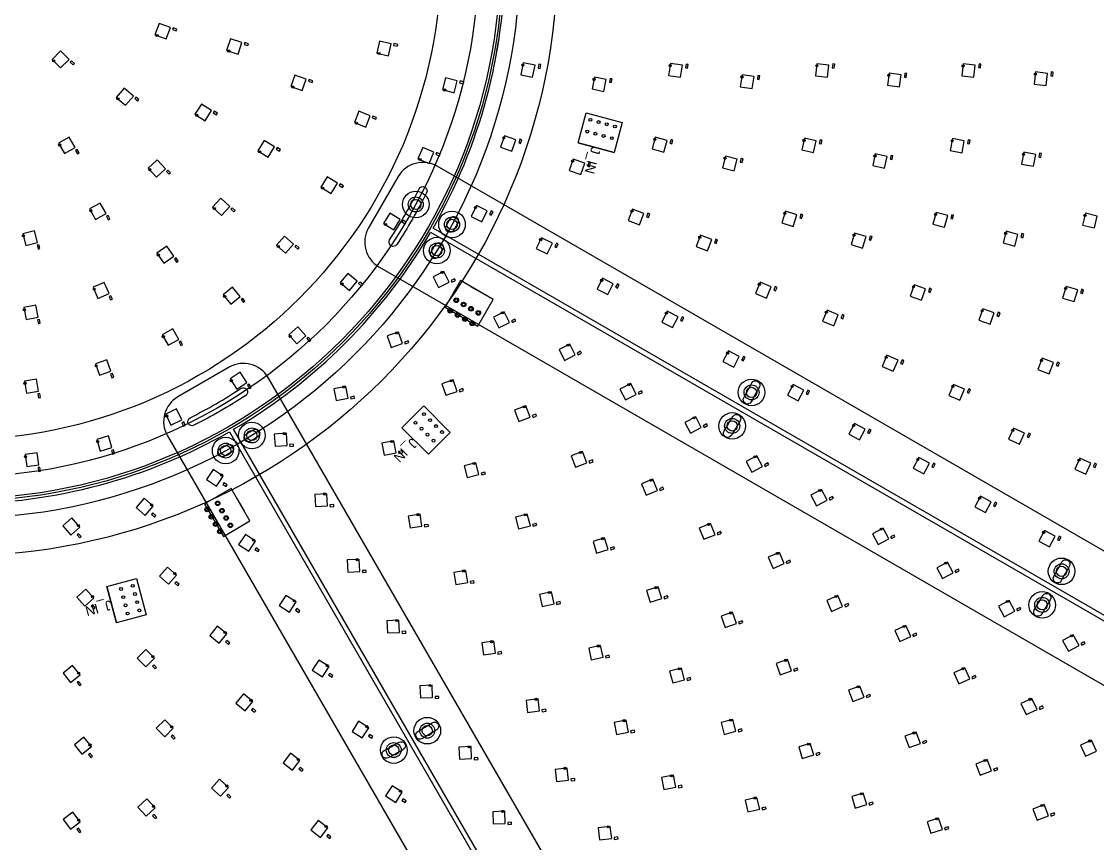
# Model space of a CAD drawing. Header units: millimetres. Extents: x -55 to 1655, y -1555 to 155.
# Drawn here: x 826.3 to 1270.6, y -1066.5 to -726.9 of the extents above; entities that cross this region are included whole.
import ezdxf
from ezdxf.enums import TextEntityAlignment as Align

# ---------------------------------------------------------------- set-up
doc = ezdxf.new("R2010")
doc.units = ezdxf.units.MM
doc.header["$MEASUREMENT"] = 0
doc.layers.add('Layer 1', color=7, linetype='Continuous', lineweight=0)
for name, color, linetype in [('SUN-LABEL', 4, 'Continuous'), ('SUN-OUTLINE', 2, 'Continuous'), ('SUN-STANDOFF', 1, 'Continuous'), ('SUN-WAGO', 3, 'Continuous')]:
    doc.layers.add(name, color=color, linetype=linetype)

msp = doc.modelspace()

# ---------------------------------------------------------------- linework, layer by layer
at = {"layer": 'Layer 1', "color": 175, "lineweight": 25, "true_color": 0x3953a4}
for p, q in [((981.8, -790.98), (969.56, -812.18)), ((912.02, -869.72), (890.81, -881.97))]:
    msp.add_line(p, q, dxfattribs=at)
at = {"layer": 'Layer 1', "color": 2, "lineweight": 25, "true_color": 0xf7ec13}
for p, q in [((1384.16, -1036.26), (996.18, -812.26)), ((995.18, -813.99), (1383.16, -1037.99)), ((912.1, -896.35), (1136.1, -1284.33)), ((1137.83, -1283.33), (913.83, -895.35))]:
    msp.add_line(p, q, dxfattribs=at)
at = {"layer": 'Layer 1', "color": 93, "lineweight": 25, "true_color": 0x6abd45}
for p, q in [((1011.68, -836.33), (1016.88, -839.33)), ((915.21, -923.94), (918.21, -929.14))]:
    msp.add_line(p, q, dxfattribs=at)
at = {"layer": 'Layer 1', "color": 18, "lineweight": 25, "true_color": 0x000000}
for points in [[(883.04, -727.71), (881.33, -732.4), (886.03, -734.11), (887.74, -729.42)], [(912.49, -734.06), (910.94, -738.82), (915.7, -740.36), (917.24, -735.61)], [(974.01, -735.08), (972.95, -739.97), (977.84, -741.02), (978.89, -736.13)], [(842.39, -739.02), (838.86, -742.55), (842.39, -746.09), (845.93, -742.55)], [(1038.29, -744.99), (1033.39, -744.01), (1032.41, -748.91), (1037.32, -749.89)], [(1099.13, -744.98), (1094.19, -744.2), (1093.41, -749.14), (1098.35, -749.92)], [(1159.69, -744.97), (1154.73, -744.31), (1154.08, -749.27), (1159.04, -749.92)], [(1220.09, -744.95), (1215.12, -744.39), (1214.56, -749.36), (1219.53, -749.92)], [(939.15, -749.01), (937.41, -753.7), (942.1, -755.44), (943.84, -750.75)], [(1001.35, -750.19), (1000.08, -755.03), (1004.92, -756.3), (1006.19, -751.46)], [(1067.72, -750.84), (1062.81, -749.86), (1061.84, -754.77), (1066.74, -755.74)], [(1128.76, -749.67), (1123.82, -748.89), (1123.04, -753.83), (1127.98, -754.61)], [(1189.43, -748.88), (1184.48, -748.23), (1183.82, -753.19), (1188.78, -753.84)], [(1249.9, -748.31), (1244.93, -747.75), (1244.37, -752.72), (1249.34, -753.28)], [(868.6, -754.46), (865.39, -758.29), (869.22, -761.5), (872.43, -757.67)], [(900.51, -760.98), (897.83, -765.2), (902.05, -767.88), (904.73, -763.66)], [(965.6, -763.99), (963.73, -768.63), (968.37, -770.49), (970.24, -765.85)], [(845.88, -774.66), (841.55, -777.16), (844.05, -781.49), (848.38, -778.99)], [(926.46, -776.03), (923.82, -780.27), (928.06, -782.92), (930.7, -778.67)], [(1030.4, -775.71), (1025.66, -774.1), (1024.06, -778.84), (1028.79, -780.44)], [(1092.8, -776.01), (1087.97, -774.71), (1086.68, -779.54), (1091.51, -780.84)], [(1154.41, -776.15), (1149.53, -775.06), (1148.45, -779.95), (1153.33, -781.03)], [(1215.56, -776.22), (1210.65, -775.29), (1209.72, -780.2), (1214.63, -781.13)], [(991.91, -778.98), (989.96, -783.58), (994.56, -785.54), (996.52, -780.94)], [(1183.7, -782.64), (1178.82, -781.56), (1177.74, -786.44), (1182.62, -787.52)], [(1245.04, -781.8), (1240.13, -780.87), (1239.2, -785.78), (1244.11, -786.71)], [(882.22, -784.07), (878.58, -787.49), (882, -791.14), (885.64, -787.72)], [(1058.81, -785.35), (1054.07, -783.75), (1052.46, -788.48), (1057.2, -790.09)], [(1121.78, -783.77), (1116.95, -782.48), (1115.66, -787.31), (1120.49, -788.6)], [(952.42, -791.06), (949.8, -795.32), (954.06, -797.94), (956.68, -793.69)], [(858.76, -801.89), (854.38, -804.3), (856.79, -808.68), (861.17, -806.27)], [(908.59, -799.94), (905.15, -803.56), (908.77, -807.01), (912.22, -803.38)], [(1018.56, -805.14), (1014.08, -802.93), (1011.87, -807.41), (1016.35, -809.63)], [(978.39, -806.09), (975.78, -810.36), (980.05, -812.96), (982.66, -808.69)], [(1083.27, -806.2), (1078.6, -804.41), (1076.81, -809.08), (1081.48, -810.87)], [(1146.44, -806.75), (1141.67, -805.25), (1140.17, -810.01), (1144.93, -811.52)], [(1208.72, -807.06), (1203.89, -805.77), (1202.59, -810.6), (1207.42, -811.89)], [(1270.43, -807.26), (1265.56, -806.12), (1264.42, -810.99), (1269.29, -812.13)], [(831.61, -813.32), (826.76, -814.56), (828.01, -819.4), (832.85, -818.16)], [(934.86, -815.52), (931.56, -819.27), (935.31, -822.58), (938.61, -818.82)], [(1045.47, -818.41), (1040.98, -816.2), (1038.77, -820.68), (1043.26, -822.89)], [(1111.28, -816.95), (1106.61, -815.16), (1104.82, -819.83), (1109.48, -821.62)], [(1175.05, -815.77), (1170.28, -814.27), (1168.78, -819.04), (1173.55, -820.54)], [(1237.69, -814.83), (1232.86, -813.53), (1231.57, -818.36), (1236.4, -819.66)], [(886.28, -819.76), (882.17, -822.62), (885.03, -826.72), (889.13, -823.87)], [(1002.86, -834.6), (1000.65, -830.12), (996.17, -832.33), (998.38, -836.81)], [(860.43, -834.69), (855.83, -836.66), (857.81, -841.26), (862.4, -839.28)], [(961.06, -830.94), (957.86, -834.78), (961.7, -837.98), (964.9, -834.14)], [(1070.63, -835.23), (1066.17, -832.96), (1063.9, -837.42), (1068.36, -839.69)], [(1135.83, -836.54), (1131.21, -834.63), (1129.29, -839.25), (1133.91, -841.16)], [(913.42, -836.66), (909.53, -839.8), (912.67, -843.69), (916.56, -840.55)], [(1199.58, -837.31), (1194.86, -835.66), (1193.21, -840.38), (1197.93, -842.03)], [(1262.41, -837.8), (1257.63, -836.35), (1256.18, -841.13), (1260.96, -842.58)], [(832.1, -844.11), (827.21, -845.11), (828.21, -850.01), (833.11, -849)], [(1027.81, -851.27), (1025.6, -846.78), (1021.11, -849), (1023.32, -853.48)], [(1097.36, -848.85), (1092.9, -846.58), (1090.63, -851.04), (1095.09, -853.31)], [(1163.54, -848.02), (1158.92, -846.11), (1157.01, -850.73), (1161.63, -852.64)], [(1227.9, -847.22), (1223.18, -845.57), (1221.53, -850.29), (1226.25, -851.94)], [(940.29, -853), (936.57, -856.34), (939.91, -860.06), (943.63, -856.72)], [(888.71, -853.87), (884.35, -856.31), (886.79, -860.67), (891.15, -858.23)], [(983.58, -859.93), (981.97, -855.2), (977.23, -856.81), (978.84, -861.54)], [(1054.93, -864.61), (1052.66, -860.16), (1048.2, -862.43), (1050.47, -866.88)], [(1122.66, -865.29), (1118.23, -862.99), (1115.92, -867.42), (1120.35, -869.73)], [(1188.21, -866.79), (1183.63, -864.79), (1181.63, -869.37), (1186.21, -871.37)], [(1252.42, -867.75), (1247.74, -865.99), (1245.98, -870.67), (1250.66, -872.43)], [(861.45, -866.66), (856.74, -868.32), (858.41, -873.04), (863.12, -871.37)], [(832.43, -874.65), (827.5, -875.5), (828.34, -880.43), (833.27, -879.58)], [(916.54, -871.8), (912.37, -874.56), (915.13, -878.73), (919.3, -875.97)], [(1006.13, -879.72), (1004.52, -874.98), (999.79, -876.59), (1001.4, -881.32)], [(961.15, -882.53), (960.17, -877.63), (955.27, -878.61), (956.24, -883.51)], [(1080.09, -880.95), (1077.82, -876.5), (1073.36, -878.77), (1075.63, -883.22)], [(1149.27, -879.15), (1144.84, -876.84), (1142.53, -881.27), (1146.96, -883.58)], [(1215.71, -878.79), (1211.13, -876.79), (1209.13, -881.37), (1213.71, -883.37)], [(890.3, -886.95), (885.78, -889.07), (887.9, -893.6), (892.42, -891.47)], [(1036.34, -890.36), (1034.55, -885.69), (1029.88, -887.49), (1031.67, -892.15)], [(1106.96, -894.62), (1104.65, -890.18), (1100.21, -892.49), (1102.52, -896.93)], [(1174.67, -895.34), (1170.25, -893), (1167.91, -897.42), (1172.33, -899.76)], [(935.96, -902.01), (935.63, -897.02), (930.64, -897.35), (930.97, -902.34)], [(1240.49, -896.98), (1235.93, -894.92), (1233.87, -899.47), (1238.42, -901.54)], [(862.14, -898.11), (857.35, -899.55), (858.79, -904.34), (863.58, -902.9)], [(980.93, -905.09), (979.95, -900.19), (975.05, -901.16), (976.02, -906.06)], [(832.65, -905.05), (827.7, -905.78), (828.43, -910.73), (833.38, -910)], [(1059.65, -909.24), (1057.86, -904.57), (1053.19, -906.37), (1054.98, -911.03)], [(1132.26, -910.74), (1129.95, -906.3), (1125.52, -908.61), (1127.82, -913.05)], [(1015.16, -914.03), (1013.86, -909.2), (1009.03, -910.49), (1010.33, -915.32)], [(1201.19, -909.36), (1196.77, -907.02), (1194.44, -911.44), (1198.86, -913.78)], [(1267.81, -909.36), (1263.26, -907.3), (1261.2, -911.85), (1265.75, -913.92)], [(906.8, -918.85), (909.58, -914.69), (905.42, -911.91), (902.65, -916.07)], [(1088.84, -920.64), (1086.92, -916.02), (1082.31, -917.93), (1084.22, -922.55)], [(877.34, -930.92), (880.64, -927.16), (876.88, -923.86), (873.58, -927.62)], [(952.63, -926.96), (952.3, -921.97), (947.31, -922.29), (947.64, -927.28)], [(1158.97, -924.62), (1156.63, -920.2), (1152.21, -922.54), (1154.55, -926.96)], [(1226.67, -925.37), (1222.26, -923.02), (1219.9, -927.43), (1224.31, -929.78)], [(846.55, -939.04), (850.31, -935.75), (847.02, -931.99), (843.26, -935.29)], [(991.62, -935.35), (990.84, -930.41), (985.9, -931.19), (986.68, -936.13)], [(1036.37, -935.24), (1035.08, -930.41), (1030.25, -931.71), (1031.54, -936.54)], [(1112.64, -938.9), (1110.73, -934.28), (1106.11, -936.19), (1108.02, -940.81)], [(1184.37, -940.58), (1182.03, -936.16), (1177.61, -938.5), (1179.95, -942.92)], [(1253.13, -939.51), (1248.72, -937.16), (1246.36, -941.57), (1250.77, -943.92)], [(920.07, -945.75), (922.85, -941.59), (918.69, -938.82), (915.91, -942.97)], [(1068.52, -944.97), (1067.02, -940.2), (1062.25, -941.71), (1063.75, -946.48)], [(1141.19, -950.82), (1139.19, -946.24), (1134.6, -948.24), (1136.6, -952.82)], [(965.98, -954.1), (965.72, -949.1), (960.73, -949.36), (960.99, -954.36)], [(1210.96, -954.63), (1208.61, -950.22), (1204.2, -952.57), (1206.56, -956.98)], [(886.98, -959.33), (890.28, -955.57), (886.52, -952.27), (883.23, -956.03)], [(1010.5, -958.66), (1009.72, -953.73), (1004.78, -954.51), (1005.56, -959.45)], [(852.41, -968.47), (856.17, -965.17), (852.87, -961.41), (849.11, -964.71)], [(936.9, -970.89), (939.62, -966.7), (935.43, -963.97), (932.7, -968.17)], [(1046.16, -967.45), (1045.08, -962.57), (1040.19, -963.65), (1041.28, -968.53)], [(1090.64, -965.24), (1089.14, -960.47), (1084.37, -961.98), (1085.87, -966.74)], [(1165.32, -968.64), (1163.32, -964.06), (1158.74, -966.06), (1160.74, -970.64)], [(1236.44, -970.47), (1234.08, -966.06), (1229.67, -968.42), (1232.03, -972.83)], [(1121.5, -975.62), (1119.85, -970.9), (1115.13, -972.55), (1116.78, -977.27)], [(907.84, -983.72), (910.99, -979.83), (907.11, -976.69), (903.96, -980.57)], [(982.32, -979.26), (982.06, -974.26), (977.07, -974.52), (977.33, -979.52)], [(1193.44, -980.96), (1191.38, -976.41), (1186.82, -978.47), (1188.89, -983.03)], [(1262.95, -984.63), (1260.58, -980.23), (1256.18, -982.6), (1258.55, -987)], [(877.61, -993.44), (881.15, -989.91), (877.61, -986.37), (874.07, -989.91)], [(1021.92, -987.89), (1021.27, -982.93), (1016.31, -983.58), (1016.97, -988.54)], [(1066.43, -989.57), (1065.34, -984.68), (1060.46, -985.77), (1061.54, -990.65)], [(950.52, -997.62), (953.24, -993.43), (949.05, -990.7), (946.32, -994.9)], [(1144.24, -995.19), (1142.59, -990.47), (1137.87, -992.12), (1139.52, -996.84)], [(846.53, -999.95), (850.41, -996.8), (847.26, -992.92), (843.38, -996.07)], [(1100.01, -998.88), (1098.72, -994.05), (1093.89, -995.35), (1095.18, -1000.17)], [(1217.83, -998.44), (1215.76, -993.88), (1211.21, -995.95), (1213.27, -1000.5)], [(996, -1006.14), (995.78, -1001.14), (990.79, -1001.36), (991, -1006.36)], [(1174.23, -1006.1), (1172.47, -1001.42), (1167.79, -1003.18), (1169.55, -1007.86)], [(918.6, -1011.73), (921.74, -1007.84), (917.86, -1004.69), (914.71, -1008.58)], [(1040.19, -1011.69), (1039.53, -1006.73), (1034.58, -1007.38), (1035.23, -1012.34)], [(1245.63, -1011.07), (1243.52, -1006.54), (1238.98, -1008.65), (1241.1, -1013.18)], [(885.37, -1022.42), (888.91, -1018.88), (885.37, -1015.35), (881.84, -1018.88)], [(966.96, -1022.9), (969.65, -1018.69), (965.43, -1016), (962.74, -1020.22)], [(1076.85, -1020.47), (1075.92, -1015.56), (1071, -1016.48), (1071.93, -1021.4)], [(1121.22, -1020.09), (1119.93, -1015.26), (1115.1, -1016.56), (1116.39, -1021.39)], [(1197.42, -1025.13), (1195.66, -1020.45), (1190.98, -1022.21), (1192.74, -1026.89)], [(851.22, -1029.58), (855.1, -1026.44), (851.96, -1022.55), (848.07, -1025.7)], [(1153.42, -1029.92), (1151.97, -1025.13), (1147.18, -1026.59), (1148.63, -1031.37)], [(1270.2, -1028.28), (1268.09, -1023.74), (1263.56, -1025.86), (1265.67, -1030.39)], [(938.19, -1036.23), (941.24, -1032.26), (937.27, -1029.22), (934.23, -1033.19)], [(1012.12, -1031.44), (1011.9, -1026.44), (1006.9, -1026.66), (1007.12, -1031.66)], [(1226.8, -1036.46), (1224.95, -1031.81), (1220.3, -1033.66), (1222.15, -1038.3)], [(1052.13, -1040.26), (1051.57, -1035.3), (1046.6, -1035.85), (1047.16, -1040.82)], [(1096.41, -1043.21), (1095.49, -1038.29), (1090.57, -1039.22), (1091.5, -1044.14)], [(908.37, -1047), (911.75, -1043.31), (908.06, -1039.93), (904.69, -1043.62)], [(980.81, -1049.51), (983.5, -1045.3), (979.28, -1042.61), (976.59, -1046.83)], [(877.73, -1055.13), (881.41, -1051.75), (878.04, -1048.06), (874.35, -1051.44)], [(1131.09, -1052.33), (1129.96, -1047.46), (1125.09, -1048.6), (1126.22, -1053.47)], [(1175.31, -1050.43), (1173.86, -1045.64), (1169.08, -1047.09), (1170.53, -1051.88)], [(1250.33, -1055.06), (1248.48, -1050.42), (1243.83, -1052.26), (1245.68, -1056.91)], [(846.49, -1060.55), (850.46, -1057.51), (847.42, -1053.54), (843.45, -1056.59)], [(949.67, -1063.95), (952.72, -1059.98), (948.75, -1056.94), (945.71, -1060.9)], [(1026.01, -1058.16), (1025.82, -1053.16), (1020.83, -1053.35), (1021.01, -1058.34)], [(1206.52, -1060.7), (1204.94, -1055.96), (1200.2, -1057.53), (1201.77, -1062.28)], [(1069.95, -1064.4), (1069.39, -1059.43), (1064.42, -1059.99), (1064.98, -1064.96)]]:
    msp.add_lwpolyline(points, close=True, dxfattribs=at)
at = {"layer": 'Layer 1', "color": 30, "lineweight": 25, "true_color": 0xf57f20}
for points in [[(888.62, -730.21), (890.12, -730.76), (890.4, -730.01), (888.89, -729.46)], [(918.15, -736.37), (919.67, -736.87), (919.92, -736.11), (918.4, -735.61)], [(979.88, -736.8), (981.44, -737.14), (981.61, -736.36), (980.04, -736.02)], [(846.39, -743.65), (847.52, -744.78), (848.08, -744.22), (846.95, -743.08)], [(1039.91, -744.54), (1039.6, -746.11), (1040.38, -746.27), (1040.69, -744.7)], [(1100.73, -744.47), (1100.48, -746.05), (1101.27, -746.18), (1101.52, -744.6)], [(1161.27, -744.42), (1161.07, -746), (1161.86, -746.11), (1162.07, -744.52)], [(1221.66, -744.37), (1221.48, -745.96), (1222.28, -746.05), (1222.46, -744.46)], [(944.71, -751.55), (946.22, -752.11), (946.49, -751.36), (944.99, -750.8)], [(1069.33, -750.4), (1069.02, -751.96), (1069.81, -752.12), (1070.12, -750.55)], [(1130.36, -749.17), (1130.11, -750.75), (1130.9, -750.87), (1131.15, -749.29)], [(1191.02, -748.33), (1190.81, -749.92), (1191.6, -750.02), (1191.81, -748.44)], [(1251.47, -747.73), (1251.29, -749.32), (1252.09, -749.41), (1252.27, -747.82)], [(1007.14, -752.17), (1008.69, -752.58), (1008.89, -751.8), (1007.34, -751.4)], [(872.98, -758.72), (874.21, -759.75), (874.72, -759.14), (873.5, -758.11)], [(905.42, -764.63), (906.77, -765.48), (907.2, -764.81), (905.85, -763.95)], [(971.09, -766.68), (972.57, -767.28), (972.87, -766.54), (971.39, -765.94)], [(1032.06, -775.48), (1031.55, -777), (1032.3, -777.25), (1032.82, -775.74)], [(1094.45, -775.67), (1094.03, -777.22), (1094.81, -777.42), (1095.22, -775.88)], [(1156.04, -775.74), (1155.69, -777.3), (1156.47, -777.47), (1156.82, -775.91)], [(1217.18, -775.76), (1216.88, -777.33), (1217.67, -777.48), (1217.96, -775.91)], [(848.54, -780.16), (849.34, -781.55), (850.03, -781.15), (849.23, -779.76)], [(931.4, -779.64), (932.76, -780.48), (933.18, -779.8), (931.82, -778.96)], [(997.35, -781.78), (998.82, -782.41), (999.14, -781.67), (997.66, -781.05)], [(1246.65, -781.34), (1246.36, -782.91), (1247.14, -783.06), (1247.44, -781.49)], [(1060.47, -785.13), (1059.95, -786.64), (1060.71, -786.9), (1061.23, -785.38)], [(1123.42, -783.43), (1123.01, -784.98), (1123.78, -785.19), (1124.2, -783.64)], [(1185.33, -782.23), (1184.98, -783.79), (1185.76, -783.97), (1186.11, -782.41)], [(886.07, -788.83), (887.16, -789.99), (887.75, -789.44), (886.65, -788.28)], [(957.38, -794.65), (958.74, -795.48), (959.16, -794.8), (957.8, -793.96)], [(912.7, -804.47), (913.86, -805.57), (914.42, -804.99), (913.26, -803.89)], [(861.31, -807.45), (862.08, -808.85), (862.78, -808.47), (862.01, -807.07)], [(1020.24, -805.13), (1019.53, -806.57), (1020.25, -806.92), (1020.96, -805.49)], [(1084.94, -806.04), (1084.36, -807.53), (1085.11, -807.82), (1085.68, -806.32)], [(1148.09, -806.49), (1147.61, -808.01), (1148.38, -808.25), (1148.86, -806.73)], [(1210.36, -806.73), (1209.94, -808.27), (1210.72, -808.48), (1211.13, -806.94)], [(983.36, -809.65), (984.73, -810.48), (985.14, -809.8), (983.78, -808.97)], [(1112.94, -816.79), (1112.37, -818.28), (1113.12, -818.57), (1113.69, -817.08)], [(1176.71, -815.51), (1176.23, -817.03), (1176.99, -817.27), (1177.47, -815.75)], [(1239.34, -814.49), (1238.92, -816.04), (1239.69, -816.25), (1240.11, -814.7)], [(832.69, -819.34), (833.09, -820.89), (833.86, -820.69), (833.46, -819.14)], [(939.14, -819.89), (940.34, -820.95), (940.87, -820.35), (939.67, -819.29)], [(1047.14, -818.4), (1046.44, -819.84), (1047.15, -820.19), (1047.86, -818.75)], [(889.39, -825.03), (890.31, -826.34), (890.96, -825.88), (890.05, -824.57)], [(965.46, -835.19), (966.69, -836.21), (967.2, -835.6), (965.97, -834.57)], [(1005.08, -833.16), (1003.64, -833.87), (1004, -834.59), (1005.43, -833.88)], [(1072.31, -835.25), (1071.58, -836.67), (1072.29, -837.03), (1073.02, -835.61)], [(1137.5, -836.42), (1136.89, -837.9), (1137.63, -838.21), (1138.24, -836.73)], [(1201.24, -837.1), (1200.72, -838.61), (1201.47, -838.87), (1202, -837.36)], [(1264.07, -837.52), (1263.6, -839.05), (1264.37, -839.28), (1264.83, -837.75)], [(862.42, -840.47), (863.05, -841.94), (863.79, -841.63), (863.16, -840.16)], [(916.9, -841.69), (917.91, -842.93), (918.53, -842.43), (917.52, -841.19)], [(1165.22, -847.9), (1164.6, -849.38), (1165.34, -849.69), (1165.96, -848.21)], [(1229.56, -847.01), (1229.03, -848.52), (1229.79, -848.78), (1230.32, -847.27)], [(832.89, -850.17), (833.21, -851.74), (834, -851.58), (833.68, -850.01)], [(1030.02, -849.83), (1028.59, -850.53), (1028.94, -851.25), (1030.38, -850.54)], [(1099.04, -848.87), (1098.31, -850.29), (1099.02, -850.65), (1099.75, -849.23)], [(944.03, -857.84), (945.1, -859.04), (945.69, -858.5), (944.63, -857.31)], [(891.29, -859.41), (892.08, -860.81), (892.77, -860.42), (891.99, -859.02)], [(985.96, -858.79), (984.44, -859.31), (984.7, -860.07), (986.22, -859.55)], [(1057.12, -863.14), (1055.7, -863.87), (1056.06, -864.58), (1057.48, -863.85)], [(1124.34, -865.32), (1123.6, -866.74), (1124.31, -867.11), (1125.05, -865.69)], [(1189.89, -866.7), (1189.25, -868.17), (1189.98, -868.49), (1190.62, -867.02)], [(1254.09, -867.58), (1253.52, -869.07), (1254.27, -869.35), (1254.84, -867.86)], [(863.06, -872.56), (863.59, -874.07), (864.35, -873.8), (863.82, -872.29)], [(919.53, -877.14), (920.41, -878.47), (921.08, -878.03), (920.2, -876.7)], [(1008.51, -878.57), (1007, -879.09), (1007.26, -879.85), (1008.77, -879.33)], [(1082.28, -879.48), (1080.86, -880.21), (1081.22, -880.92), (1082.64, -880.19)], [(1150.95, -879.17), (1150.21, -880.59), (1150.92, -880.96), (1151.66, -879.54)], [(1217.38, -878.7), (1216.74, -880.17), (1217.48, -880.49), (1218.12, -879.02)], [(833.01, -880.74), (833.28, -882.32), (834.07, -882.18), (833.8, -880.61)], [(963.66, -881.71), (962.09, -882.03), (962.24, -882.81), (963.81, -882.5)], [(892.48, -892.66), (893.16, -894.11), (893.89, -893.77), (893.21, -892.32)], [(1038.67, -889.13), (1037.18, -889.7), (1037.47, -890.45), (1038.96, -889.88)], [(1109.14, -893.13), (1107.72, -893.87), (1108.09, -894.58), (1109.51, -893.84)], [(1176.35, -895.38), (1175.6, -896.79), (1176.31, -897.17), (1177.06, -895.75)], [(1242.16, -896.92), (1241.5, -898.38), (1242.23, -898.71), (1242.89, -897.25)], [(938.55, -901.53), (936.96, -901.63), (937.01, -902.43), (938.61, -902.33)], [(863.47, -904.08), (863.93, -905.61), (864.69, -905.38), (864.23, -903.85)], [(983.44, -904.27), (981.87, -904.58), (982.02, -905.37), (983.59, -905.05)], [(1061.99, -908.01), (1060.49, -908.58), (1060.78, -909.33), (1062.27, -908.76)], [(1134.44, -909.25), (1133.02, -909.99), (1133.39, -910.7), (1134.81, -909.96)], [(1202.87, -909.39), (1202.12, -910.81), (1202.83, -911.18), (1203.58, -909.77)], [(1269.49, -909.3), (1268.83, -910.76), (1269.56, -911.09), (1270.22, -909.63)], [(833.09, -911.15), (833.33, -912.74), (834.12, -912.62), (833.88, -911.04)], [(1017.61, -913.05), (1016.06, -913.46), (1016.27, -914.23), (1017.82, -913.82)], [(911.14, -918.35), (909.81, -917.46), (909.37, -918.13), (910.7, -919.02)], [(1091.14, -919.34), (1089.66, -919.95), (1089.97, -920.69), (1091.45, -920.08)], [(1161.14, -923.12), (1159.72, -923.87), (1160.1, -924.58), (1161.51, -923.83)], [(955.22, -926.47), (953.63, -926.58), (953.68, -927.37), (955.27, -927.27)], [(1228.35, -925.42), (1227.59, -926.83), (1228.3, -927.21), (1229.05, -925.8)], [(881.71, -931), (880.51, -929.94), (879.98, -930.54), (881.18, -931.6)], [(994.16, -934.63), (992.58, -934.88), (992.71, -935.67), (994.29, -935.42)], [(1038.82, -934.26), (1037.28, -934.67), (1037.48, -935.45), (1039.03, -935.03)], [(850.88, -939.69), (849.82, -938.49), (849.22, -939.02), (850.27, -940.22)], [(1114.94, -937.6), (1113.46, -938.22), (1113.77, -938.96), (1115.25, -938.34)], [(1186.54, -939.08), (1185.13, -939.83), (1185.5, -940.54), (1186.91, -939.79)], [(1254.8, -939.56), (1254.05, -940.97), (1254.76, -941.35), (1255.51, -939.94)], [(924.41, -945.26), (923.08, -944.37), (922.64, -945.03), (923.97, -945.92)], [(1070.93, -943.88), (1069.4, -944.37), (1069.64, -945.13), (1071.17, -944.65)], [(1143.46, -949.49), (1142, -950.13), (1142.32, -950.86), (1143.78, -950.22)], [(968.59, -953.64), (966.99, -953.73), (967.03, -954.53), (968.63, -954.44)], [(1213.13, -953.11), (1211.72, -953.87), (1212.09, -954.57), (1213.51, -953.82)], [(891.35, -959.41), (890.15, -958.35), (889.62, -958.95), (890.82, -960.01)], [(1013.04, -957.94), (1011.46, -958.19), (1011.59, -958.98), (1013.17, -958.73)], [(1093.04, -964.15), (1091.52, -964.63), (1091.76, -965.4), (1093.28, -964.92)], [(856.73, -969.12), (855.67, -967.91), (855.07, -968.44), (856.13, -969.64)], [(1048.65, -966.57), (1047.09, -966.92), (1047.26, -967.7), (1048.82, -967.35)], [(1167.6, -967.3), (1166.14, -967.94), (1166.46, -968.68), (1167.92, -968.04)], [(941.23, -970.34), (939.89, -969.47), (939.45, -970.14), (940.8, -971.01)], [(1238.6, -968.96), (1237.19, -969.71), (1237.57, -970.42), (1238.98, -969.66)], [(1123.87, -974.46), (1122.36, -974.99), (1122.62, -975.74), (1124.13, -975.22)], [(984.92, -978.8), (983.33, -978.89), (983.37, -979.69), (984.97, -979.6)], [(1195.7, -979.59), (1194.24, -980.25), (1194.57, -980.98), (1196.03, -980.32)], [(912.21, -983.62), (910.97, -982.62), (910.47, -983.24), (911.71, -984.25)], [(1265.11, -983.11), (1263.7, -983.87), (1264.08, -984.57), (1265.49, -983.81)], [(1024.48, -987.23), (1022.9, -987.44), (1023, -988.24), (1024.59, -988.03)], [(1068.92, -988.69), (1067.36, -989.04), (1067.53, -989.82), (1069.09, -989.47)], [(881.96, -993.8), (880.83, -992.67), (880.27, -993.24), (881.4, -994.37)], [(1146.61, -994.03), (1145.1, -994.56), (1145.36, -995.31), (1146.87, -994.78)], [(850.82, -1000.77), (849.81, -999.52), (849.19, -1000.03), (850.2, -1001.27)], [(954.85, -997.07), (953.51, -996.2), (953.07, -996.87), (954.41, -997.74)], [(1102.46, -997.9), (1100.92, -998.31), (1101.12, -999.09), (1102.67, -998.67)], [(1220.08, -997.07), (1218.63, -997.73), (1218.96, -998.46), (1220.41, -997.8)], [(998.6, -1005.71), (997.01, -1005.78), (997.04, -1006.58), (998.64, -1006.51)], [(1176.57, -1004.88), (1175.08, -1005.44), (1175.36, -1006.19), (1176.85, -1005.63)], [(922.96, -1011.63), (921.72, -1010.63), (921.22, -1011.25), (922.46, -1012.25)], [(1042.74, -1011.03), (1041.16, -1011.24), (1041.26, -1012.04), (1042.85, -1011.83)], [(1247.87, -1009.68), (1246.42, -1010.35), (1246.76, -1011.08), (1248.21, -1010.4)], [(889.73, -1022.78), (888.6, -1021.65), (888.03, -1022.22), (889.16, -1023.35)], [(971.29, -1022.32), (969.94, -1021.46), (969.51, -1022.13), (970.86, -1022.99)], [(1079.36, -1019.67), (1077.79, -1019.97), (1077.94, -1020.76), (1079.51, -1020.46)], [(1123.68, -1019.11), (1122.13, -1019.53), (1122.34, -1020.3), (1123.88, -1019.88)], [(1199.76, -1023.91), (1198.27, -1024.47), (1198.55, -1025.22), (1200.04, -1024.66)], [(855.51, -1030.4), (854.5, -1029.15), (853.88, -1029.66), (854.89, -1030.9)], [(1155.83, -1028.86), (1154.3, -1029.32), (1154.54, -1030.09), (1156.07, -1029.62)], [(942.56, -1036.02), (941.29, -1035.05), (940.8, -1035.68), (942.07, -1036.66)], [(1014.72, -1031.01), (1013.12, -1031.08), (1013.16, -1031.88), (1014.76, -1031.81)], [(1229.12, -1035.2), (1227.63, -1035.79), (1227.92, -1036.53), (1229.41, -1035.94)], [(1054.7, -1039.66), (1053.11, -1039.84), (1053.2, -1040.63), (1054.79, -1040.45)], [(1098.93, -1042.41), (1097.36, -1042.71), (1097.51, -1043.49), (1099.08, -1043.2)], [(912.74, -1047.17), (911.56, -1046.09), (911.02, -1046.68), (912.2, -1047.76)], [(985.14, -1048.93), (983.79, -1048.07), (983.36, -1048.74), (984.71, -1049.6)], [(1133.57, -1051.43), (1132.01, -1051.79), (1132.2, -1052.57), (1133.75, -1052.21)], [(1177.73, -1049.36), (1176.2, -1049.83), (1176.43, -1050.59), (1177.96, -1050.13)], [(882.06, -1055.68), (880.98, -1054.5), (880.39, -1055.04), (881.47, -1056.22)], [(1252.65, -1053.8), (1251.16, -1054.39), (1251.46, -1055.14), (1252.94, -1054.55)], [(850.76, -1061.48), (849.79, -1060.21), (849.15, -1060.7), (850.13, -1061.97)], [(1028.62, -1057.74), (1027.02, -1057.8), (1027.05, -1058.6), (1028.65, -1058.54)], [(1208.91, -1059.58), (1207.39, -1060.08), (1207.64, -1060.84), (1209.16, -1060.34)], [(954.04, -1063.74), (952.77, -1062.76), (952.28, -1063.4), (953.55, -1064.37)], [(1072.52, -1063.8), (1070.93, -1063.97), (1071.02, -1064.77), (1072.61, -1064.59)]]:
    msp.add_lwpolyline(points, close=True, dxfattribs=at)
at = {"layer": 'Layer 1', "color": 175, "lineweight": 25, "true_color": 0x3953a4}
for points in [[(973.86, -828.23), (1528.58, -1148.5), (1552.57, -1106.94), (997.85, -786.68)], [(886.51, -898.02), (1206.78, -1452.74), (1248.34, -1428.74), (928.07, -874.02)]]:
    msp.add_lwpolyline(points, dxfattribs=at)
at = {"layer": 'Layer 1', "color": 93, "lineweight": 25, "true_color": 0x6abd45}
for points in [[(1001.22, -844.96), (1014.64, -852.71), (1020.99, -841.71), (1007.57, -833.96)], [(901.84, -926.18), (909.59, -939.6), (920.59, -933.25), (912.84, -919.83)]]:
    msp.add_lwpolyline(points, close=True, dxfattribs=at)
at = {"layer": 'Layer 1', "color": 2, "lineweight": 25, "true_color": 0xf7ec13}
for radius in [848, 675, 225, 224]:
    msp.add_circle((799.96, -700.13), radius, dxfattribs=at)
at = {"layer": 'Layer 1', "color": 175, "lineweight": 25, "true_color": 0x3953a4}
for radius in [247.58, 199.5]:
    msp.add_circle((799.96, -700.13), radius, dxfattribs=at)
at = {"layer": 'Layer 1', "color": 18, "lineweight": 25, "true_color": 0x000000}
for centre, radius in [((799.96, -700.13), 247.58), ((799.96, -700.13), 232.08), ((799.96, -700.13), 215), ((799.96, -700.13), 199.5), ((882.2, -732.67), 0.45), ((911.81, -739.05), 0.45), ((973.84, -740.11), 0.45), ((839.53, -743.16), 0.45), ((1033.26, -744.9), 0.45), ((1094.1, -745.1), 0.45), ((1154.66, -745.21), 0.45), ((1215.07, -745.29), 0.45), ((1062.69, -750.76), 0.45), ((1123.73, -749.79), 0.45), ((1184.41, -749.13), 0.45), ((1244.88, -748.65), 0.45), ((938.28, -753.97), 0.45), ((1000.97, -755.21), 0.45), ((866.11, -758.83), 0.45), ((898.62, -765.64), 0.45), ((964.59, -768.92), 0.45), ((842.04, -777.91), 0.45), ((1025.42, -774.97), 0.45), ((1087.79, -775.59), 0.45), ((1149.39, -775.95), 0.45), ((1210.53, -776.18), 0.45), ((924.61, -780.71), 0.45), ((1240.01, -781.76), 0.45), ((990.81, -783.89), 0.45), ((1053.83, -784.61), 0.45), ((1116.77, -783.36), 0.45), ((1178.67, -782.45), 0.45), ((879.23, -788.12), 0.45), ((950.59, -795.75), 0.45), ((905.84, -804.15), 0.45), ((1013.72, -803.76), 0.45), ((854.86, -805.06), 0.45), ((1078.32, -805.27), 0.45), ((1141.45, -806.12), 0.45), ((1203.7, -806.65), 0.45), ((1265.4, -807.01), 0.45), ((976.58, -810.78), 0.45), ((827.04, -815.42), 0.45), ((1040.63, -817.03), 0.45), ((1106.33, -816.02), 0.45), ((1170.06, -815.14), 0.45), ((1232.68, -814.42), 0.45), ((932.27, -819.83), 0.45), ((882.73, -823.33), 0.45), ((999.87, -830.56), 0.45), ((958.58, -835.32), 0.45), ((1065.81, -833.79), 0.45), ((1130.91, -835.48), 0.45), ((856.24, -837.47), 0.45), ((1194.61, -836.53), 0.45), ((1257.42, -837.22), 0.45), ((910.13, -840.47), 0.45), ((827.44, -845.98), 0.45), ((1024.81, -847.23), 0.45), ((1092.54, -847.41), 0.45), ((1158.63, -846.96), 0.45), ((1222.93, -846.43), 0.45), ((884.83, -857.07), 0.45), ((937.21, -856.97), 0.45), ((981.13, -855.54), 0.45), ((1051.88, -860.61), 0.45), ((1117.85, -863.81), 0.45), ((1183.31, -865.64), 0.45), ((1247.47, -866.85), 0.45), ((857.09, -869.15), 0.45), ((912.91, -875.29), 0.45), ((1003.69, -875.32), 0.45), ((827.7, -876.38), 0.45), ((959.3, -877.85), 0.45), ((1077.04, -876.95), 0.45), ((1144.46, -877.66), 0.45), ((1210.81, -877.63), 0.45), ((1033.72, -886.06), 0.45), ((886.2, -889.86), 0.45), ((1103.87, -890.64), 0.45), ((934.74, -897.13), 0.45), ((1169.87, -893.82), 0.45), ((1235.61, -895.76), 0.45), ((857.66, -900.4), 0.45), ((979.08, -900.41), 0.45), ((827.88, -906.66), 0.45), ((1057.04, -904.94), 0.45), ((1129.17, -906.76), 0.45), ((1013.01, -909.48), 0.45), ((1196.4, -907.84), 0.45), ((1262.93, -908.14), 0.45), ((908.81, -914.23), 0.45), ((1086.11, -916.41), 0.45), ((951.4, -922.08), 0.45), ((1155.86, -920.67), 0.45), ((1221.88, -923.83), 0.45), ((879.93, -926.6), 0.45), ((989.96, -930.6), 0.45), ((1034.22, -930.69), 0.45), ((849.68, -935.1), 0.45), ((1109.91, -934.67), 0.45), ((1181.26, -936.63), 0.45), ((922.07, -941.14), 0.45), ((1066.17, -940.52), 0.45), ((1248.34, -937.97), 0.45), ((1138.38, -946.65), 0.45), ((964.83, -949.2), 0.45), ((1207.84, -950.69), 0.45), ((889.57, -955.01), 0.45), ((1008.84, -953.92), 0.45), ((855.54, -964.53), 0.45), ((1044.21, -962.81), 0.45), ((1088.29, -960.79), 0.45), ((1162.52, -964.46), 0.45), ((938.84, -966.25), 0.45), ((1233.31, -966.53), 0.45), ((1119.01, -971.25), 0.45), ((981.16, -974.36), 0.45), ((1190.58, -976.83), 0.45), ((910.26, -979.31), 0.45), ((1259.81, -980.7), 0.45), ((1020.38, -983.1), 0.45), ((1064.48, -984.93), 0.45), ((880.47, -989.31), 0.45), ((1141.75, -990.82), 0.45), ((952.46, -992.98), 0.45), ((1097.86, -994.33), 0.45), ((1214.96, -994.3), 0.45), ((849.81, -996.14), 0.45), ((994.88, -1001.23), 0.45), ((1171.64, -1001.78), 0.45), ((921.01, -1007.31), 0.45), ((1038.65, -1006.9), 0.45), ((1242.72, -1006.96), 0.45), ((1075.04, -1015.77), 0.45), ((1119.07, -1015.55), 0.45), ((888.24, -1018.28), 0.45), ((968.86, -1018.25), 0.45), ((1194.83, -1020.81), 0.45), ((854.5, -1025.77), 0.45), ((1011, -1026.53), 0.45), ((1151.12, -1025.44), 0.45), ((1267.3, -1024.17), 0.45), ((940.49, -1031.76), 0.45), ((1050.68, -1035.45), 0.45), ((1224.13, -1032.19), 0.45), ((1094.61, -1038.51), 0.45), ((911.05, -1042.74), 0.45), ((982.71, -1044.86), 0.45), ((1129.09, -1047.71), 0.45), ((1173.01, -1045.95), 0.45), ((880.77, -1051.12), 0.45), ((1024.93, -1053.24), 0.45), ((1247.66, -1050.79), 0.45), ((849.87, -1056.83), 0.45), ((1204.11, -1056.29), 0.45), ((951.97, -1059.47), 0.45), ((1068.5, -1059.58), 0.45)]:
    msp.add_circle(centre, radius, dxfattribs=at)
at = {"layer": 'Layer 1', "color": 240, "lineweight": 25, "true_color": 0xed2024}
for centre, radius in [((989.04, -802.48), 5.5), ((989.04, -802.48), 3.1), ((989.04, -802.48), 2.11), ((1004.01, -810.72), 5.5), ((1004.01, -810.72), 3.1), ((1004.01, -810.72), 2.11), ((997.76, -821.54), 5.5), ((997.76, -821.54), 3.1), ((997.76, -821.54), 2.11), ((1127.72, -880.12), 5.5), ((1127.72, -880.12), 3.1), ((1127.72, -880.12), 2.11), ((1119.72, -893.98), 5.5), ((921.38, -897.92), 5.5), ((1119.72, -893.98), 3.1), ((1119.72, -893.98), 2.11), ((921.38, -897.92), 3.1), ((921.38, -897.92), 2.11), ((910.55, -904.17), 5.5), ((910.55, -904.17), 3.1), ((910.55, -904.17), 2.11), ((1255.75, -954.04), 5.5), ((1255.75, -954.04), 3.1), ((1255.75, -954.04), 2.11), ((1247.75, -967.9), 5.5), ((1247.75, -967.9), 3.1), ((1247.75, -967.9), 2.11), ((993.81, -1019.88), 5.5), ((993.81, -1019.88), 3.1), ((993.81, -1019.88), 2.11), ((979.96, -1027.88), 5.5), ((979.96, -1027.88), 3.1), ((979.96, -1027.88), 2.11)]:
    msp.add_circle(centre, radius, dxfattribs=at)
at = {"layer": 'Layer 1', "color": 93, "lineweight": 25, "true_color": 0x6abd45}
for centre, radius in [((1005.78, -842.05), 0.95), ((1005.78, -842.05), 0.6), ((1008.81, -843.8), 0.95), ((1008.81, -843.8), 0.6), ((1003.28, -846.38), 0.95), ((1003.28, -846.38), 0.6), ((1006.31, -848.13), 0.95), ((1006.31, -848.13), 0.6), ((1011.84, -845.55), 0.95), ((1011.84, -845.55), 0.6), ((1014.88, -847.3), 0.95), ((1014.88, -847.3), 0.6), ((1009.34, -849.88), 0.95), ((1009.34, -849.88), 0.6), ((1012.38, -851.63), 0.95), ((1012.38, -851.63), 0.6), ((902.92, -928.45), 0.95), ((902.92, -928.45), 0.6), ((907.25, -925.95), 0.95), ((907.25, -925.95), 0.6), ((909, -928.98), 0.95), ((909, -928.98), 0.6), ((904.67, -931.48), 0.95), ((904.67, -931.48), 0.6), ((910.75, -932.01), 0.95), ((910.75, -932.01), 0.6), ((906.42, -934.51), 0.95), ((906.42, -934.51), 0.6), ((908.17, -937.54), 0.95), ((908.17, -937.54), 0.6), ((912.5, -935.04), 0.95), ((912.5, -935.04), 0.6)]:
    msp.add_circle(centre, radius, dxfattribs=at)
at = {"layer": 'Layer 1', "color": 2, "lineweight": 25, "true_color": 0xf7ec13}
for points in [[(996.18, -812.26), (1015.53, -778.41), (1025.79, -740.12), (1025.96, -701.13)], [(913.83, -895.35), (947.51, -875.7), (975.54, -847.68), (995.18, -813.99)], [(800.96, -926.13), (839.96, -925.95), (878.24, -915.7), (912.1, -896.35)], [(1137.83, -1283.33), (1239.62, -1224.36), (1324.2, -1139.78), (1383.16, -1037.99)], [(1138.83, -1285.06), (1240.92, -1225.92), (1325.75, -1141.08), (1384.9, -1038.99)]]:
    msp.add_open_spline(points, degree=3, dxfattribs=at)
at = {"layer": 'Layer 1', "color": 175, "lineweight": 25, "true_color": 0x3953a4}
for points in [[(997.85, -786.68), (992.23, -783.43), (985.05, -785.36), (981.8, -790.98)], [(978.27, -817.1), (982.72, -810.32), (986.77, -803.3), (990.42, -796.06)], [(978.27, -817.1), (982.72, -810.32), (986.77, -803.3), (990.42, -796.06)], [(993.54, -797.64), (989.84, -804.99), (985.72, -812.13), (981.2, -819.02)], [(993.54, -797.64), (989.84, -804.99), (985.72, -812.13), (981.2, -819.02)], [(1001.64, -811.41), (1002.19, -810.39), (1002.75, -809.37), (1003.29, -808.35)], [(1001.64, -811.41), (1002.19, -810.39), (1002.75, -809.37), (1003.29, -808.35)], [(969.56, -812.18), (966.32, -817.8), (968.24, -824.99), (973.86, -828.23)], [(1006.38, -810), (1005.83, -811.03), (1005.27, -812.07), (1004.7, -813.1)], [(1006.38, -810), (1005.83, -811.03), (1005.27, -812.07), (1004.7, -813.1)], [(995.35, -822.1), (995.96, -821.12), (996.57, -820.13), (997.17, -819.14)], [(995.35, -822.1), (995.96, -821.12), (996.57, -820.13), (997.17, -819.14)], [(1000.17, -820.95), (999.56, -821.96), (998.94, -822.96), (998.32, -823.96)], [(1000.17, -820.95), (999.56, -821.96), (998.94, -822.96), (998.32, -823.96)], [(928.07, -874.02), (924.82, -868.4), (917.64, -866.48), (912.02, -869.72)], [(895.9, -890.58), (903.14, -886.94), (910.16, -882.88), (916.93, -878.44)], [(895.9, -890.58), (903.14, -886.94), (910.16, -882.88), (916.93, -878.44)], [(1124.49, -882.32), (1125.63, -880.3), (1126.75, -878.26), (1127.85, -876.22)], [(1130.93, -877.87), (1129.82, -879.94), (1128.69, -881.99), (1127.55, -884.04)], [(890.81, -881.97), (885.19, -885.21), (883.27, -892.4), (886.51, -898.02)], [(918.85, -881.36), (911.97, -885.88), (904.83, -890), (897.47, -893.71)], [(918.85, -881.36), (911.97, -885.88), (904.83, -890), (897.47, -893.71)], [(1116.4, -896.04), (1117.63, -894.07), (1118.83, -892.08), (1120.01, -890.08)], [(1123.02, -891.87), (1121.83, -893.88), (1120.61, -895.89), (1119.38, -897.88)], [(918.98, -897.33), (919.97, -896.73), (920.96, -896.13), (921.94, -895.52)], [(918.98, -897.33), (919.97, -896.73), (920.96, -896.13), (921.94, -895.52)], [(908.19, -903.45), (909.21, -902.91), (910.23, -902.36), (911.24, -901.8)], [(908.19, -903.45), (909.21, -902.91), (910.23, -902.36), (911.24, -901.8)], [(923.79, -898.48), (922.79, -899.11), (921.79, -899.72), (920.79, -900.33)], [(923.79, -898.48), (922.79, -899.11), (921.79, -899.72), (920.79, -900.33)], [(912.93, -904.86), (911.9, -905.43), (910.87, -905.99), (909.83, -906.54)], [(912.93, -904.86), (911.9, -905.43), (910.87, -905.99), (909.83, -906.54)], [(1252.52, -956.23), (1253.66, -954.21), (1254.79, -952.17), (1255.91, -950.14)], [(1258.98, -951.82), (1257.85, -953.87), (1256.71, -955.92), (1255.56, -957.95)], [(1244.45, -969.99), (1245.66, -968), (1246.85, -966), (1248.03, -964)], [(1251.05, -965.77), (1249.86, -967.79), (1248.66, -969.8), (1247.44, -971.8)], [(989.92, -1020.18), (991.91, -1018.99), (993.9, -1017.79), (995.88, -1016.57)], [(997.72, -1019.54), (995.72, -1020.78), (993.72, -1021.99), (991.7, -1023.19)], [(976.05, -1028.01), (978.1, -1026.91), (980.13, -1025.8), (982.16, -1024.66)], [(983.87, -1027.71), (981.83, -1028.86), (979.77, -1029.99), (977.71, -1031.1)]]:
    msp.add_open_spline(points, degree=3, dxfattribs=at)
for points, knots in [([(990.42, -796.06), (990.85, -795.2), (991.9, -794.85), (992.77, -795.29), (993.63, -795.72), (993.98, -796.77), (993.54, -797.64)], [0, 0, 0, 0, 1, 1, 1, 2, 2, 2, 2]), ([(990.42, -796.06), (990.85, -795.2), (991.9, -794.85), (992.77, -795.29), (993.63, -795.72), (993.98, -796.77), (993.54, -797.64)], [0, 0, 0, 0, 1, 1, 1, 2, 2, 2, 2]), ([(1003.29, -808.35), (1003.74, -807.5), (1004.8, -807.17), (1005.66, -807.63), (1006.51, -808.08), (1006.83, -809.14), (1006.38, -810)], [0, 0, 0, 0, 1, 1, 1, 2, 2, 2, 2]), ([(1003.29, -808.35), (1003.74, -807.5), (1004.8, -807.17), (1005.66, -807.63), (1006.51, -808.08), (1006.83, -809.14), (1006.38, -810)], [0, 0, 0, 0, 1, 1, 1, 2, 2, 2, 2]), ([(1004.7, -813.1), (1004.23, -813.94), (1003.17, -814.25), (1002.32, -813.78), (1001.48, -813.32), (1001.17, -812.25), (1001.64, -811.41)], [0, 0, 0, 0, 1, 1, 1, 2, 2, 2, 2]), ([(1004.7, -813.1), (1004.23, -813.94), (1003.17, -814.25), (1002.32, -813.78), (1001.48, -813.32), (1001.17, -812.25), (1001.64, -811.41)], [0, 0, 0, 0, 1, 1, 1, 2, 2, 2, 2]), ([(981.2, -819.02), (980.67, -819.82), (979.58, -820.05), (978.78, -819.52), (977.97, -818.99), (977.74, -817.9), (978.27, -817.1)], [0, 0, 0, 0, 1, 1, 1, 2, 2, 2, 2]), ([(981.2, -819.02), (980.67, -819.82), (979.58, -820.05), (978.78, -819.52), (977.97, -818.99), (977.74, -817.9), (978.27, -817.1)], [0, 0, 0, 0, 1, 1, 1, 2, 2, 2, 2]), ([(997.17, -819.14), (997.67, -818.31), (998.74, -818.05), (999.57, -818.55), (1000.4, -819.05), (1000.66, -820.12), (1000.17, -820.95)], [0, 0, 0, 0, 1, 1, 1, 2, 2, 2, 2]), ([(997.17, -819.14), (997.67, -818.31), (998.74, -818.05), (999.57, -818.55), (1000.4, -819.05), (1000.66, -820.12), (1000.17, -820.95)], [0, 0, 0, 0, 1, 1, 1, 2, 2, 2, 2]), ([(998.32, -823.96), (997.81, -824.78), (996.73, -825.03), (995.91, -824.51), (995.09, -824), (994.84, -822.92), (995.35, -822.1)], [0, 0, 0, 0, 1, 1, 1, 2, 2, 2, 2]), ([(998.32, -823.96), (997.81, -824.78), (996.73, -825.03), (995.91, -824.51), (995.09, -824), (994.84, -822.92), (995.35, -822.1)], [0, 0, 0, 0, 1, 1, 1, 2, 2, 2, 2]), ([(1127.85, -876.22), (1127.85, -876.22), (1127.85, -876.22), (1127.85, -876.22), (1128.3, -875.37), (1129.37, -875.05), (1130.22, -875.5), (1131.07, -875.96), (1131.39, -877.02), (1130.93, -877.87)], [0, 0, 0, 0, 1, 1, 1, 2, 2, 2, 3, 3, 3, 3]), ([(916.93, -878.44), (917.74, -877.91), (918.83, -878.13), (919.36, -878.94), (919.89, -879.75), (919.66, -880.83), (918.85, -881.36)], [0, 0, 0, 0, 1, 1, 1, 2, 2, 2, 2]), ([(916.93, -878.44), (917.74, -877.91), (918.83, -878.13), (919.36, -878.94), (919.89, -879.75), (919.66, -880.83), (918.85, -881.36)], [0, 0, 0, 0, 1, 1, 1, 2, 2, 2, 2]), ([(1127.55, -884.04), (1127.07, -884.88), (1126.01, -885.18), (1125.16, -884.71), (1124.32, -884.23), (1124.02, -883.17), (1124.49, -882.32)], [0, 0, 0, 0, 1, 1, 1, 2, 2, 2, 2]), ([(897.47, -893.71), (896.61, -894.14), (895.56, -893.79), (895.12, -892.93), (894.69, -892.07), (895.04, -891.02), (895.9, -890.58)], [0, 0, 0, 0, 1, 1, 1, 2, 2, 2, 2]), ([(897.47, -893.71), (896.61, -894.14), (895.56, -893.79), (895.12, -892.93), (894.69, -892.07), (895.04, -891.02), (895.9, -890.58)], [0, 0, 0, 0, 1, 1, 1, 2, 2, 2, 2]), ([(1120.01, -890.08), (1120.01, -890.08), (1120.01, -890.08), (1120.01, -890.08), (1120.51, -889.25), (1121.58, -888.98), (1122.41, -889.47), (1123.24, -889.96), (1123.52, -891.04), (1123.02, -891.87)], [0, 0, 0, 0, 1, 1, 1, 2, 2, 2, 3, 3, 3, 3]), ([(920.79, -900.33), (919.96, -900.83), (918.88, -900.56), (918.38, -899.74), (917.88, -898.91), (918.15, -897.83), (918.98, -897.33)], [0, 0, 0, 0, 1, 1, 1, 2, 2, 2, 2]), ([(920.79, -900.33), (919.96, -900.83), (918.88, -900.56), (918.38, -899.74), (917.88, -898.91), (918.15, -897.83), (918.98, -897.33)], [0, 0, 0, 0, 1, 1, 1, 2, 2, 2, 2]), ([(921.94, -895.52), (922.76, -895), (923.84, -895.25), (924.35, -896.07), (924.86, -896.89), (924.61, -897.97), (923.79, -898.48)], [0, 0, 0, 0, 1, 1, 1, 2, 2, 2, 2]), ([(921.94, -895.52), (922.76, -895), (923.84, -895.25), (924.35, -896.07), (924.86, -896.89), (924.61, -897.97), (923.79, -898.48)], [0, 0, 0, 0, 1, 1, 1, 2, 2, 2, 2]), ([(1119.38, -897.88), (1118.87, -898.7), (1117.79, -898.96), (1116.97, -898.45), (1116.15, -897.94), (1115.89, -896.86), (1116.4, -896.04)], [0, 0, 0, 0, 1, 1, 1, 2, 2, 2, 2]), ([(911.24, -901.8), (912.09, -901.33), (913.15, -901.64), (913.62, -902.49), (914.09, -903.33), (913.78, -904.4), (912.93, -904.86)], [0, 0, 0, 0, 1, 1, 1, 2, 2, 2, 2]), ([(911.24, -901.8), (912.09, -901.33), (913.15, -901.64), (913.62, -902.49), (914.09, -903.33), (913.78, -904.4), (912.93, -904.86)], [0, 0, 0, 0, 1, 1, 1, 2, 2, 2, 2]), ([(909.83, -906.54), (908.98, -907), (907.92, -906.67), (907.47, -905.82), (907.01, -904.97), (907.33, -903.91), (908.19, -903.45)], [0, 0, 0, 0, 1, 1, 1, 2, 2, 2, 2]), ([(909.83, -906.54), (908.98, -907), (907.92, -906.67), (907.47, -905.82), (907.01, -904.97), (907.33, -903.91), (908.19, -903.45)], [0, 0, 0, 0, 1, 1, 1, 2, 2, 2, 2]), ([(1255.91, -950.14), (1255.91, -950.14), (1255.91, -950.14), (1255.91, -950.14), (1256.38, -949.29), (1257.44, -948.98), (1258.29, -949.44), (1259.13, -949.91), (1259.44, -950.97), (1258.98, -951.82)], [0, 0, 0, 0, 1, 1, 1, 2, 2, 2, 3, 3, 3, 3]), ([(1255.56, -957.95), (1255.56, -957.95), (1255.56, -957.95), (1255.56, -957.95), (1255.09, -958.79), (1254.02, -959.09), (1253.18, -958.61), (1252.34, -958.14), (1252.04, -957.07), (1252.52, -956.23)], [0, 0, 0, 0, 1, 1, 1, 2, 2, 2, 3, 3, 3, 3]), ([(1248.03, -964), (1248.03, -964), (1248.03, -964), (1248.03, -964), (1248.52, -963.17), (1249.59, -962.89), (1250.43, -963.38), (1251.26, -963.87), (1251.54, -964.94), (1251.05, -965.77)], [0, 0, 0, 0, 1, 1, 1, 2, 2, 2, 3, 3, 3, 3]), ([(1247.44, -971.8), (1247.44, -971.8), (1247.44, -971.8), (1247.44, -971.8), (1246.94, -972.63), (1245.86, -972.89), (1245.04, -972.39), (1244.21, -971.89), (1243.95, -970.81), (1244.45, -969.99)], [0, 0, 0, 0, 1, 1, 1, 2, 2, 2, 3, 3, 3, 3]), ([(995.88, -1016.57), (995.88, -1016.57), (995.88, -1016.57), (995.88, -1016.57), (996.7, -1016.06), (997.78, -1016.31), (998.28, -1017.13), (998.79, -1017.96), (998.54, -1019.03), (997.72, -1019.54)], [0, 0, 0, 0, 1, 1, 1, 2, 2, 2, 3, 3, 3, 3]), ([(991.7, -1023.19), (990.87, -1023.68), (989.8, -1023.41), (989.31, -1022.58), (988.81, -1021.75), (989.09, -1020.67), (989.92, -1020.18)], [0, 0, 0, 0, 1, 1, 1, 2, 2, 2, 2]), ([(982.16, -1024.66), (982.16, -1024.66), (982.16, -1024.66), (982.16, -1024.66), (983, -1024.19), (984.07, -1024.48), (984.54, -1025.33), (985.01, -1026.17), (984.71, -1027.24), (983.87, -1027.71)], [0, 0, 0, 0, 1, 1, 1, 2, 2, 2, 3, 3, 3, 3]), ([(977.71, -1031.1), (976.86, -1031.55), (975.8, -1031.23), (975.34, -1030.38), (974.88, -1029.53), (975.2, -1028.47), (976.05, -1028.01)], [0, 0, 0, 0, 1, 1, 1, 2, 2, 2, 2])]:
    msp.add_open_spline(points, degree=3, knots=knots, dxfattribs=at)
at = {"layer": 'Layer 1', "color": 18, "lineweight": 25, "true_color": 0x000000}
for points in [[(990.42, -796.06), (990.85, -795.2), (991.9, -794.85), (992.77, -795.29), (993.63, -795.72), (993.98, -796.77), (993.54, -797.64)], [(1003.29, -808.35), (1003.74, -807.5), (1004.8, -807.17), (1005.66, -807.63), (1006.51, -808.08), (1006.83, -809.14), (1006.38, -810)], [(1004.7, -813.1), (1004.23, -813.94), (1003.17, -814.25), (1002.32, -813.78), (1001.48, -813.32), (1001.17, -812.25), (1001.64, -811.41)], [(981.2, -819.02), (980.67, -819.82), (979.58, -820.05), (978.78, -819.52), (977.97, -818.99), (977.74, -817.9), (978.27, -817.1)], [(997.17, -819.14), (997.67, -818.31), (998.74, -818.05), (999.57, -818.55), (1000.4, -819.05), (1000.66, -820.12), (1000.17, -820.95)], [(998.32, -823.96), (997.81, -824.78), (996.73, -825.03), (995.91, -824.51), (995.09, -824), (994.84, -822.92), (995.35, -822.1)], [(916.93, -878.44), (917.74, -877.91), (918.83, -878.13), (919.36, -878.94), (919.89, -879.75), (919.66, -880.83), (918.85, -881.36)], [(897.47, -893.71), (896.61, -894.14), (895.56, -893.79), (895.12, -892.93), (894.69, -892.07), (895.04, -891.02), (895.9, -890.58)], [(920.79, -900.33), (919.96, -900.83), (918.88, -900.56), (918.38, -899.74), (917.88, -898.91), (918.15, -897.83), (918.98, -897.33)], [(921.94, -895.52), (922.76, -895), (923.84, -895.25), (924.35, -896.07), (924.86, -896.89), (924.61, -897.97), (923.79, -898.48)], [(911.24, -901.8), (912.09, -901.33), (913.15, -901.64), (913.62, -902.49), (914.09, -903.33), (913.78, -904.4), (912.93, -904.86)], [(909.83, -906.54), (908.98, -907), (907.92, -906.67), (907.47, -905.82), (907.01, -904.97), (907.33, -903.91), (908.19, -903.45)]]:
    msp.add_open_spline(points, degree=3, knots=[0, 0, 0, 0, 1, 1, 1, 2, 2, 2, 2], dxfattribs=at)
for points in [[(978.27, -817.1), (982.72, -810.32), (986.77, -803.3), (990.42, -796.06)], [(993.54, -797.64), (989.84, -804.99), (985.72, -812.13), (981.2, -819.02)], [(1001.64, -811.41), (1002.19, -810.39), (1002.75, -809.37), (1003.29, -808.35)], [(1006.38, -810), (1005.83, -811.03), (1005.27, -812.07), (1004.7, -813.1)], [(995.35, -822.1), (995.96, -821.12), (996.57, -820.13), (997.17, -819.14)], [(1000.17, -820.95), (999.56, -821.96), (998.94, -822.96), (998.32, -823.96)], [(895.9, -890.58), (903.14, -886.94), (910.16, -882.88), (916.93, -878.44)], [(918.85, -881.36), (911.97, -885.88), (904.83, -890), (897.47, -893.71)], [(918.98, -897.33), (919.97, -896.73), (920.96, -896.13), (921.94, -895.52)], [(908.19, -903.45), (909.21, -902.91), (910.23, -902.36), (911.24, -901.8)], [(923.79, -898.48), (922.79, -899.11), (921.79, -899.72), (920.79, -900.33)], [(912.93, -904.86), (911.9, -905.43), (910.87, -905.99), (909.83, -906.54)]]:
    msp.add_open_spline(points, degree=3, dxfattribs=at)
at = {"layer": 'SUN-OUTLINE'}
for p, q in [((1384.16, -1036.26), (996.18, -812.26)), ((995.18, -813.99), (1383.16, -1038)), ((912.09, -896.35), (1136.09, -1284.33)), ((1137.83, -1283.33), (913.82, -895.35))]:
    msp.add_line(p, q, dxfattribs=at)
msp.add_circle((799.96, -700.13), 224, dxfattribs=at)
for radius, start, end in [(226, 330.2535, 359.7465), (226, 300.2535, 329.7465), (226, 270.2535, 299.7465), (674, 300.085, 329.915), (676, 300.0848, 329.9152)]:
    msp.add_arc((799.96, -700.13), radius, start, end, dxfattribs=at)
at = {"layer": 'SUN-STANDOFF'}
for centre, radius in [((989.04, -802.48), 3.1), ((989.04, -802.48), 2.11), ((1004, -810.72), 3.1), ((1004, -810.72), 2.11), ((997.75, -821.54), 3.1), ((997.75, -821.54), 2.11), ((1127.71, -880.12), 3.1), ((1127.71, -880.12), 2.11), ((1119.71, -893.98), 3.1), ((1119.71, -893.98), 2.11), ((921.37, -897.92), 3.1), ((921.37, -897.92), 2.11), ((910.55, -904.17), 3.1), ((910.55, -904.17), 2.11), ((1255.75, -954.04), 3.1), ((1255.75, -954.04), 2.11), ((1247.75, -967.9), 3.1), ((1247.75, -967.9), 2.11), ((993.81, -1019.88), 3.1), ((993.81, -1019.88), 2.11), ((979.95, -1027.88), 3.1), ((979.95, -1027.88), 2.11)]:
    msp.add_circle(centre, radius, dxfattribs=at)
at = {"layer": 'SUN-WAGO'}
for p, q in [((1056.05, -776.96), (1071.02, -780.98)), ((983.32, -894.72), (994.28, -905.68)), ((861.46, -960.33), (865.48, -975.3))]:
    msp.add_line(p, q, dxfattribs=at)
for points in [[(1059.35, -764.65), (1074.32, -768.66), (1071.02, -780.98), (1056.05, -776.96), (1059.35, -764.65)], [(992.34, -885.7), (1003.3, -896.66), (994.28, -905.68), (983.32, -894.72), (992.34, -885.7)], [(873.78, -957.03), (877.79, -972), (865.48, -975.3), (861.46, -960.33), (873.78, -957.03)]]:
    msp.add_lwpolyline(points, dxfattribs=at)
for centre in [(1061.17, -767.53), (1064.55, -768.44), (1059.87, -772.36), (1063.25, -773.27), (1067.93, -769.34), (1071.31, -770.25), (1066.63, -774.17), (1070.01, -775.08), (992.47, -889.1), (988.93, -892.64), (994.94, -891.58), (991.41, -895.11), (993.88, -897.59), (997.42, -894.05), (999.89, -896.53), (996.36, -900.06), (872.19, -960.04), (867.36, -961.34), (868.27, -964.72), (873.1, -963.42), (869.17, -968.1), (874, -966.8), (870.08, -971.48), (874.91, -970.18)]:
    msp.add_circle(centre, 0.6, dxfattribs=at)

# ---------------------------------------------------------------- texts
at = {"layer": 'SUN-LABEL'}
for rotation, p in [(255, (1062.1, -784.35)), (225, (984.87, -904.13)), (195, (858.1, -969.25))]:
    msp.add_text('J_IN', height=4, rotation=rotation, dxfattribs=at).set_placement(p, align=Align.MIDDLE_CENTER)

doc.saveas('drawing.dxf')
